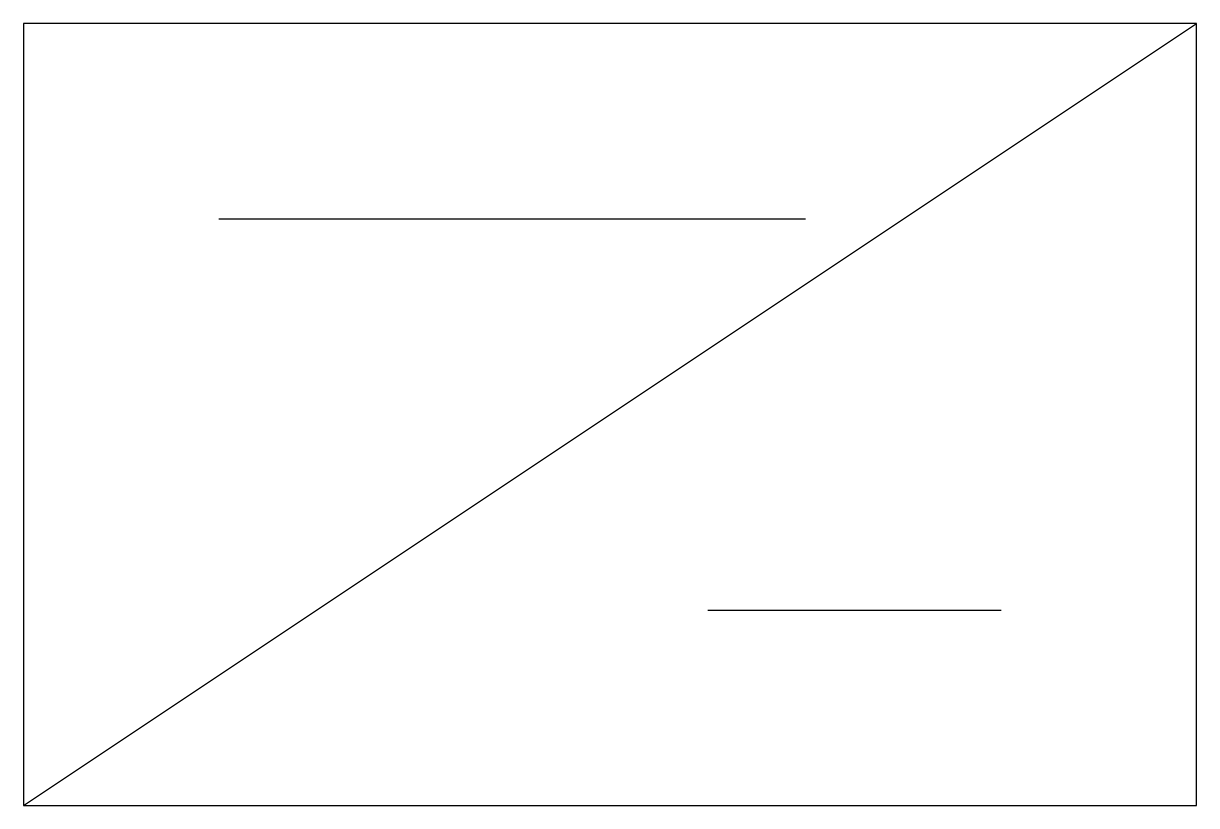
# Model space of a CAD drawing. Header units: millimetres. Extents: x 0 to 60, y 0 to 40.
import ezdxf

# ---------------------------------------------------------------- set-up
doc = ezdxf.new("R2010")
doc.units = ezdxf.units.MM
doc.layers.get('0').update_dxf_attribs({"linetype": 'CONTINUOUS'})
doc.layers.add('CUT', color=7, linetype='CONTINUOUS')
doc.layers.add('SCORE', color=7, linetype='CONTINUOUS')

msp = doc.modelspace()

# ---------------------------------------------------------------- linework, layer by layer
msp.add_line((35, 10), (50, 10))
at = {"layer": 'CUT'}
for p, q in [((60, 40), (0, 40)), ((0, 40), (0, 0)), ((60, 0), (60, 40)), ((10, 30), (25, 30)), ((0, 0), (60, 0))]:
    msp.add_line(p, q, dxfattribs=at)
at = {"layer": 'SCORE'}
for p, q in [((0, 0), (60, 40)), ((25, 30), (40, 30))]:
    msp.add_line(p, q, dxfattribs=at)

doc.saveas('drawing.dxf')
